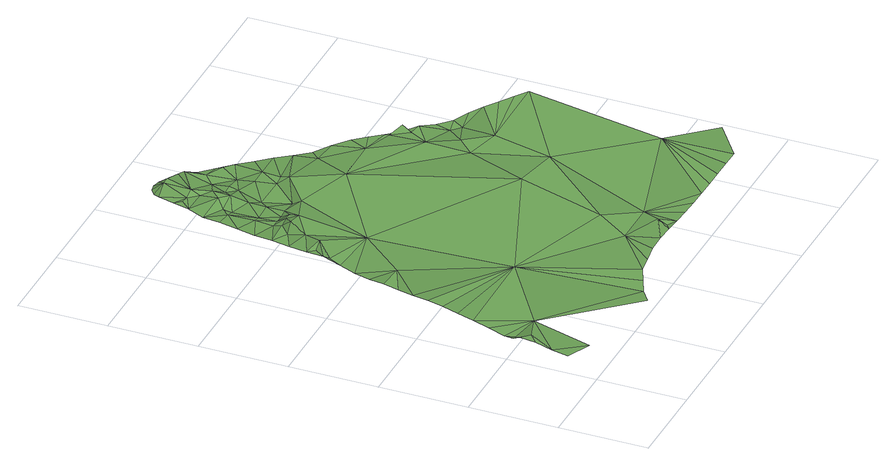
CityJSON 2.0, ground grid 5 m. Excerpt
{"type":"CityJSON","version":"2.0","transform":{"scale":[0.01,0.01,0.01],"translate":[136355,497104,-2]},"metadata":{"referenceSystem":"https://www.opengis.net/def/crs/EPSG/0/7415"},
"CityObjects":{
"plantcover1":{"type":"PlantCover","attributes":{"3df_class":"Forest","bgt_fysiekvoorkomen":"loofbos","bgt_status":"bestaand","identificatienamespace":"NL.IMGeo","begroeidterreindeeloptalud":"false","relatievehoogteligging":0,"aantal_punten":0},"geometry":[{"type":"MultiSurface","lod":"1","boundaries":[[[0,1,2]],[[3,2,4]],[[3,4,5]],[[5,4,6]],[[2,1,7]],[[2,7,4]],[[5,6,8]],[[4,7,6]],[[6,7,8]],[[7,9,8]],[[7,10,9]],[[7,11,10]],[[10,11,12]],[[12,11,13]],[[14,15,7]],[[11,16,13]],[[11,17,16]],[[18,19,17]],[[7,15,11]],[[20,19,18]],[[20,18,21]],[[11,18,17]],[[22,21,18]],[[15,23,11]],[[24,25,26]],[[27,22,18]],[[22,27,25]],[[24,26,28]],[[23,29,11]],[[30,24,31]],[[26,25,27]],[[27,18,11]],[[31,24,28]],[[30,31,28]],[[28,26,27]],[[32,30,33]],[[33,30,28]],[[32,34,35]],[[11,29,36]],[[33,28,27]],[[34,32,33]],[[37,35,38]],[[34,39,35]],[[40,34,33]],[[41,36,29]],[[35,39,38]],[[33,27,42]],[[34,40,39]],[[37,43,44]],[[43,37,38]],[[40,33,42]],[[41,45,36]],[[39,40,46]],[[38,39,46]],[[47,44,48]],[[48,44,43]],[[40,42,46]],[[43,38,49]],[[38,46,49]],[[11,36,50]],[[51,47,48]],[[49,52,43]],[[49,46,53]],[[36,45,54]],[[43,52,48]],[[46,42,53]],[[42,27,55]],[[27,11,56]],[[52,49,57]],[[49,53,57]],[[51,48,58]],[[48,52,59]],[[53,42,60]],[[60,57,53]],[[58,48,59]],[[61,51,62]],[[57,63,52]],[[62,51,58]],[[61,64,65]],[[52,66,59]],[[57,60,63]],[[36,54,67]],[[61,68,64]],[[60,42,55]],[[63,66,52]],[[64,68,65]],[[69,58,59]],[[61,70,68]],[[70,61,62]],[[65,68,71]],[[54,72,67]],[[66,69,59]],[[73,63,60]],[[62,58,69]],[[11,50,56]],[[73,60,55]],[[63,74,66]],[[74,63,73]],[[68,70,75]],[[76,55,27]],[[71,68,77]],[[78,36,67]],[[72,79,67]],[[70,62,80]],[[80,62,69]],[[71,77,81]],[[72,82,79]],[[50,36,78]],[[68,75,77]],[[70,80,75]],[[83,69,66]],[[74,83,66]],[[79,82,67]],[[81,77,84]],[[69,85,80]],[[69,83,85]],[[84,77,86]],[[77,75,87]],[[78,67,82]],[[75,80,88]],[[89,74,73]],[[88,80,85]],[[73,55,90]],[[77,91,86]],[[77,87,91]],[[92,85,83]],[[93,83,74]],[[75,94,87]],[[78,82,95]],[[85,92,88]],[[56,76,27]],[[88,96,75]],[[75,96,94]],[[93,74,89]],[[87,94,91]],[[97,92,83]],[[73,90,89]],[[88,92,97]],[[97,83,93]],[[98,78,95]],[[88,99,96]],[[90,55,76]],[[97,99,88]],[[96,100,94]],[[99,100,96]],[[101,93,89]],[[101,97,93]],[[102,89,90]],[[78,98,103]],[[104,99,97]],[[105,100,99]],[[101,89,102]],[[106,50,78]],[[104,105,99]],[[107,97,101]],[[107,104,97]],[[107,105,104]],[[101,102,108]],[[102,90,109]],[[56,50,106]],[[110,90,76]],[[107,101,111]],[[111,101,108]],[[102,109,108]],[[90,110,109]],[[76,56,112]],[[78,103,113]],[[114,110,76]],[[109,110,115]],[[106,78,113]],[[114,76,116]],[[112,56,106]],[[115,110,117]],[[116,76,112]],[[117,110,114]],[[103,118,113]],[[117,114,119]],[[118,120,113]],[[114,121,119]],[[114,122,121]],[[123,114,116]],[[112,106,124]],[[112,125,116]],[[120,126,113]],[[114,123,122]],[[112,124,125]],[[116,127,123]],[[126,128,113]],[[123,129,122]],[[130,127,116]],[[127,131,123]],[[116,125,132]],[[123,131,129]],[[127,129,131]],[[130,129,127]],[[130,116,132]],[[133,125,124]],[[125,133,132]],[[128,134,113]],[[135,130,132]],[[124,106,136]],[[136,106,113]],[[132,137,135]],[[132,133,137]],[[133,124,138]],[[133,139,137]],[[133,138,139]],[[140,138,124]],[[141,140,124]],[[136,141,124]]]}]}
},
"vertices":[
[94,200,122],[212,131,134],[111,296,124],[128,392,135],[162,431,152],[145,488,133],[162,531,107],[312,481,137],[166,583,107],[187,678,118],[209,773,127],[762,781,128],[230,868,135],[255,962,140],[763,44,106],[837,98,106],[281,1056,137],[306,1150,131],[512,1328,117],[332,1243,125],[362,1336,121],[391,1429,108],[421,1522,105],[932,140,106],[470,1718,129],[451,1614,114],[462,1678,134],[712,1578,135],[562,1778,158],[1027,183,107],[489,1821,121],[512,1778,127],[508,1925,117],[612,1878,139],[612,1978,117],[527,2028,117],[1262,381,123],[546,2132,110],[662,2078,114],[662,2028,130],[662,1978,167],[1123,196,110],[762,1978,145],[662,2178,123],[565,2235,113],[1219,209,116],[712,2028,144],[584,2339,116],[662,2328,120],[712,2078,114],[1412,581,116],[603,2442,112],[712,2178,109],[762,2028,140],[1319,206,123],[912,2028,132],[1562,1081,123],[762,2078,111],[712,2378,111],[712,2328,105],[812,2078,119],[625,2533,126],[762,2428,140],[812,2178,118],[662,2578,141],[647,2624,129],[812,2278,121],[1462,281,135],[712,2578,132],[812,2378,139],[762,2528,130],[669,2715,129],[1419,203,121],[912,2078,104],[862,2228,103],[762,2578,155],[1262,1928,119],[762,2728,156],[1512,381,125],[1462,231,112],[812,2478,141],[691,2753,121],[1519,201,109],[912,2378,110],[727,2779,121],[862,2428,115],[770,2787,120],[812,2728,156],[912,2528,109],[1062,2228,100],[1112,2178,126],[813,2776,121],[912,2428,123],[1012,2328,118],[893,2704,141],[1619,198,105],[912,2678,152],[1012,2428,105],[1719,195,105],[962,2578,127],[972,2633,122],[1112,2328,119],[1112,2228,113],[1819,193,105],[1062,2528,126],[1052,2562,117],[1812,1031,123],[1132,2490,114],[1274,2336,108],[1345,2259,99],[1362,2128,106],[1203,2413,110],[1712,1428,106],[2211,581,113],[1512,1928,127],[1416,2181,98],[1712,1678,113],[1487,2104,118],[1919,190,105],[1558,2027,128],[2019,187,109],[1628,1962,122],[1698,1898,111],[1712,1878,105],[1912,1378,109],[1812,1528,103],[2119,185,114],[1762,1778,115],[2219,182,115],[1768,1833,105],[1838,1769,113],[1762,1828,149],[1912,1628,79],[1961,1578,81],[2411,331,127],[1919,1708,92],[2377,1387,104],[2000,1647,82],[2151,1543,103],[2076,1595,97],[2226,1491,103],[2302,1439,103]
]}
